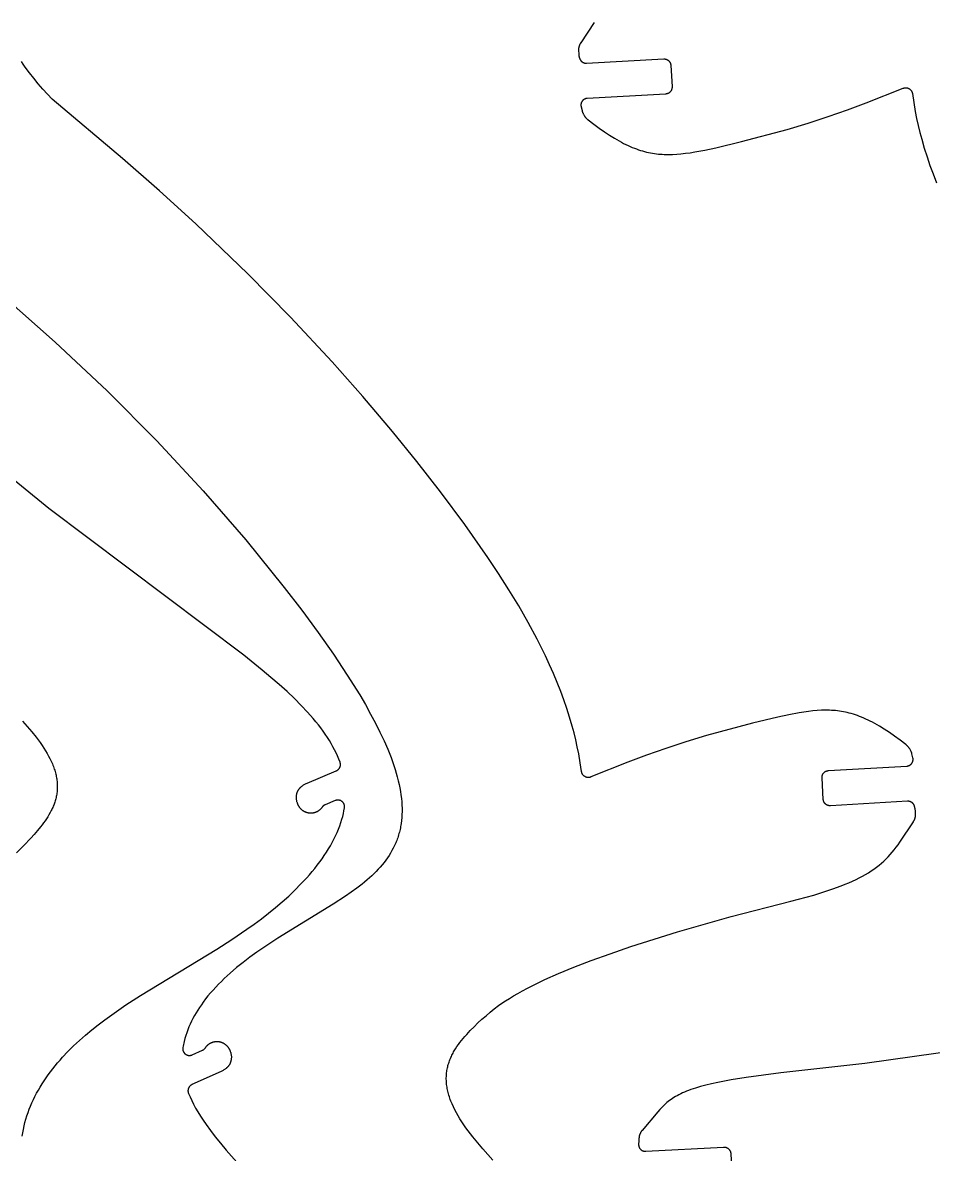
# Model space of a CAD drawing. Header units: millimetres. Extents: x -13379 to -9942, y 7 to 1157.
# Drawn here: x -10992 to -10722.8, y 372.1 to 706.6 of the extents above; entities that cross this region are included whole.
import ezdxf

# ---------------------------------------------------------------- set-up
doc = ezdxf.new("R2010")
doc.units = ezdxf.units.MM
doc.header["$MEASUREMENT"] = 0
doc.layers.add('SECCIONES', color=7, linetype='Continuous')

msp = doc.modelspace()

# ---------------------------------------------------------------- linework, layer by layer
at = {"layer": 'SECCIONES'}
for points in [[(-10823.05, 706.65, 0), (-10827.05, 700.66, 0), (-10827.09, 700.6, 0), (-10827.13, 700.53, 0), (-10827.17, 700.46, 0), (-10827.21, 700.39, 0), (-10827.25, 700.32, 0), (-10827.29, 700.25, 0), (-10827.32, 700.18, 0), (-10827.36, 700.11, 0), (-10827.39, 700.03, 0), (-10827.42, 699.96, 0), (-10827.45, 699.88, 0), (-10827.48, 699.81, 0), (-10827.51, 699.73, 0), (-10827.53, 699.65, 0), (-10827.56, 699.58, 0), (-10827.58, 699.5, 0), (-10827.6, 699.42, 0), (-10827.62, 699.34, 0), (-10827.64, 699.26, 0), (-10827.65, 699.18, 0), (-10827.66, 699.1, 0), (-10827.68, 699.02, 0), (-10827.69, 698.94, 0), (-10827.7, 698.86, 0), (-10827.71, 698.78, 0), (-10827.71, 698.7, 0), (-10827.72, 698.62, 0), (-10827.72, 698.54, 0), (-10827.72, 698.46, 0), (-10827.72, 698.38, 0), (-10827.72, 698.3, 0), (-10827.71, 698.22, 0), (-10827.67, 697.51, 0), (-10827.66, 697.33, 0), (-10827.64, 697.15, 0), (-10827.63, 697.06, 0), (-10827.62, 696.97, 0), (-10827.6, 696.88, 0), (-10827.59, 696.84, 0), (-10827.58, 696.8, 0), (-10827.42, 696.13, 0), (-10827.4, 696.06, 0), (-10827.38, 695.99, 0), (-10827.36, 695.93, 0), (-10827.33, 695.86, 0), (-10827.31, 695.8, 0), (-10827.28, 695.74, 0), (-10827.25, 695.68, 0), (-10827.21, 695.62, 0), (-10827.18, 695.56, 0), (-10827.14, 695.5, 0), (-10827.1, 695.44, 0), (-10827.06, 695.38, 0), (-10827.02, 695.33, 0), (-10826.97, 695.28, 0), (-10826.93, 695.23, 0), (-10826.88, 695.18, 0), (-10826.83, 695.13, 0), (-10826.77, 695.08, 0), (-10826.72, 695.04, 0), (-10826.67, 695, 0), (-10826.61, 694.96, 0), (-10826.55, 694.92, 0), (-10826.49, 694.88, 0), (-10826.43, 694.85, 0), (-10826.37, 694.82, 0), (-10826.31, 694.79, 0), (-10826.25, 694.76, 0), (-10826.18, 694.73, 0), (-10826.12, 694.71, 0), (-10826.05, 694.69, 0), (-10825.98, 694.67, 0), (-10825.92, 694.65, 0), (-10825.85, 694.64, 0), (-10825.78, 694.63, 0), (-10825.71, 694.62, 0), (-10825.64, 694.61, 0), (-10825.57, 694.61, 0), (-10825.5, 694.61, 0), (-10825.44, 694.61, 0), (-10825.37, 694.61, 0), (-10802.55, 695.86, 0), (-10802.48, 695.87, 0), (-10802.41, 695.87, 0), (-10802.34, 695.86, 0), (-10802.27, 695.86, 0), (-10802.21, 695.85, 0), (-10802.14, 695.84, 0), (-10802.07, 695.83, 0), (-10802, 695.82, 0), (-10801.94, 695.8, 0), (-10801.87, 695.79, 0), (-10801.81, 695.77, 0), (-10801.74, 695.74, 0), (-10801.68, 695.72, 0), (-10801.61, 695.69, 0), (-10801.55, 695.66, 0), (-10801.49, 695.63, 0), (-10801.43, 695.6, 0), (-10801.37, 695.56, 0), (-10801.32, 695.52, 0), (-10801.26, 695.49, 0), (-10801.21, 695.44, 0), (-10801.15, 695.4, 0), (-10801.1, 695.36, 0), (-10801.05, 695.31, 0), (-10801, 695.26, 0), (-10800.96, 695.21, 0), (-10800.91, 695.16, 0), (-10800.87, 695.11, 0), (-10800.83, 695.05, 0), (-10800.79, 695, 0), (-10800.75, 694.94, 0), (-10800.71, 694.88, 0), (-10800.68, 694.82, 0), (-10800.65, 694.76, 0), (-10800.62, 694.7, 0), (-10800.59, 694.64, 0), (-10800.57, 694.58, 0), (-10800.54, 694.51, 0), (-10800.52, 694.45, 0), (-10800.5, 694.38, 0), (-10800.49, 694.31, 0), (-10800.47, 694.25, 0), (-10800.46, 694.18, 0), (-10800.45, 694.11, 0), (-10800.44, 694.05, 0), (-10800.44, 693.98, 0), (-10800.09, 687.59, 0), (-10800.08, 687.52, 0), (-10800.08, 687.45, 0), (-10800.09, 687.38, 0), (-10800.09, 687.31, 0), (-10800.1, 687.25, 0), (-10800.11, 687.18, 0), (-10800.12, 687.11, 0), (-10800.13, 687.04, 0), (-10800.15, 686.98, 0), (-10800.17, 686.91, 0), (-10800.19, 686.85, 0), (-10800.21, 686.78, 0), (-10800.23, 686.72, 0), (-10800.26, 686.66, 0), (-10800.29, 686.59, 0), (-10800.32, 686.53, 0), (-10800.35, 686.47, 0), (-10800.39, 686.41, 0), (-10800.43, 686.36, 0), (-10800.47, 686.3, 0), (-10800.51, 686.25, 0), (-10800.55, 686.19, 0), (-10800.59, 686.14, 0), (-10800.64, 686.09, 0), (-10800.69, 686.04, 0), (-10800.74, 686, 0), (-10800.79, 685.95, 0), (-10800.84, 685.91, 0), (-10800.9, 685.87, 0), (-10800.95, 685.83, 0), (-10801.01, 685.79, 0), (-10801.07, 685.75, 0), (-10801.13, 685.72, 0), (-10801.19, 685.69, 0), (-10801.25, 685.66, 0), (-10801.31, 685.63, 0), (-10801.38, 685.61, 0), (-10801.44, 685.58, 0), (-10801.5, 685.56, 0), (-10801.57, 685.54, 0), (-10801.64, 685.53, 0), (-10801.7, 685.51, 0), (-10801.77, 685.5, 0), (-10801.84, 685.49, 0), (-10801.91, 685.48, 0), (-10801.97, 685.48, 0), (-10825.12, 684.21, 0), (-10825.19, 684.2, 0), (-10825.26, 684.19, 0), (-10825.33, 684.18, 0), (-10825.4, 684.17, 0), (-10825.46, 684.16, 0), (-10825.53, 684.14, 0), (-10825.6, 684.12, 0), (-10825.66, 684.1, 0), (-10825.73, 684.08, 0), (-10825.79, 684.05, 0), (-10825.85, 684.02, 0), (-10825.92, 683.99, 0), (-10825.98, 683.96, 0), (-10826.04, 683.93, 0), (-10826.1, 683.89, 0), (-10826.15, 683.85, 0), (-10826.21, 683.81, 0), (-10826.26, 683.77, 0), (-10826.32, 683.73, 0), (-10826.37, 683.68, 0), (-10826.42, 683.63, 0), (-10826.47, 683.58, 0), (-10826.51, 683.53, 0), (-10826.56, 683.48, 0), (-10826.6, 683.43, 0), (-10826.64, 683.37, 0), (-10826.68, 683.31, 0), (-10826.72, 683.26, 0), (-10826.75, 683.2, 0), (-10826.79, 683.14, 0), (-10826.82, 683.08, 0), (-10826.85, 683.01, 0), (-10826.87, 682.95, 0), (-10826.9, 682.88, 0), (-10826.92, 682.82, 0), (-10826.94, 682.75, 0), (-10826.96, 682.69, 0), (-10826.97, 682.62, 0), (-10826.98, 682.55, 0), (-10827, 682.48, 0), (-10827, 682.42, 0), (-10827.01, 682.35, 0), (-10827.01, 682.28, 0), (-10827.01, 682.21, 0), (-10827.01, 682.14, 0), (-10827.01, 682.07, 0), (-10827, 682, 0), (-10827, 681.93, 0), (-10826.98, 681.87, 0), (-10826.97, 681.8, 0), (-10826.96, 681.73, 0), (-10826.67, 680.58, 0), (-10826.64, 680.44, 0), (-10826.6, 680.31, 0), (-10826.55, 680.18, 0), (-10826.5, 680.05, 0), (-10826.45, 679.92, 0), (-10826.39, 679.8, 0), (-10826.33, 679.67, 0), (-10826.26, 679.55, 0), (-10826.02, 679.12, 0), (-10825.96, 679.03, 0), (-10825.91, 678.94, 0), (-10825.85, 678.85, 0), (-10825.79, 678.76, 0), (-10825.72, 678.68, 0), (-10825.66, 678.59, 0), (-10825.59, 678.51, 0), (-10825.52, 678.43, 0), (-10825.45, 678.35, 0), (-10825.37, 678.27, 0), (-10825.29, 678.2, 0), (-10825.22, 678.13, 0), (-10825.14, 678.06, 0), (-10825.05, 677.99, 0), (-10824.97, 677.92, 0), (-10824.88, 677.86, 0), (-10823.19, 676.55, 0), (-10821.57, 675.36, 0), (-10820.02, 674.27, 0), (-10818.53, 673.29, 0), (-10817.09, 672.4, 0), (-10815.71, 671.61, 0), (-10815.04, 671.24, 0), (-10814.38, 670.9, 0), (-10813.72, 670.58, 0), (-10813.08, 670.27, 0), (-10812.45, 669.99, 0), (-10811.82, 669.72, 0), (-10811.2, 669.48, 0), (-10810.59, 669.25, 0), (-10809.99, 669.03, 0), (-10809.39, 668.84, 0), (-10808.79, 668.66, 0), (-10808.2, 668.5, 0), (-10807.61, 668.35, 0), (-10807.03, 668.21, 0), (-10806.45, 668.1, 0), (-10805.86, 667.99, 0), (-10805.28, 667.9, 0), (-10804.7, 667.82, 0), (-10804.12, 667.76, 0), (-10803.53, 667.71, 0), (-10802.95, 667.67, 0), (-10802.36, 667.64, 0), (-10801.76, 667.62, 0), (-10801.16, 667.62, 0), (-10800.56, 667.63, 0), (-10799.95, 667.64, 0), (-10798.71, 667.71, 0), (-10797.44, 667.82, 0), (-10796.12, 667.97, 0), (-10794.77, 668.15, 0), (-10793.36, 668.38, 0), (-10790.37, 668.93, 0), (-10787.11, 669.63, 0), (-10779.56, 671.45, 0), (-10766.01, 675.05, 0), (-10759.81, 676.91, 0), (-10753.9, 678.82, 0), (-10748.22, 680.79, 0), (-10742.68, 682.84, 0), (-10731.78, 687.19, 0), (-10731.72, 687.22, 0), (-10731.65, 687.24, 0), (-10731.58, 687.26, 0), (-10731.52, 687.28, 0), (-10731.45, 687.3, 0), (-10731.38, 687.31, 0), (-10731.31, 687.32, 0), (-10731.25, 687.33, 0), (-10731.18, 687.34, 0), (-10731.11, 687.34, 0), (-10731.04, 687.35, 0), (-10730.97, 687.35, 0), (-10730.9, 687.34, 0), (-10730.83, 687.34, 0), (-10730.76, 687.33, 0), (-10730.69, 687.32, 0), (-10730.62, 687.31, 0), (-10730.56, 687.29, 0), (-10730.49, 687.28, 0), (-10730.42, 687.26, 0), (-10730.36, 687.24, 0), (-10730.29, 687.21, 0), (-10730.23, 687.19, 0), (-10730.17, 687.16, 0), (-10730.1, 687.13, 0), (-10730.04, 687.09, 0), (-10729.98, 687.06, 0), (-10729.92, 687.02, 0), (-10729.87, 686.98, 0), (-10729.81, 686.94, 0), (-10729.75, 686.9, 0), (-10729.7, 686.86, 0), (-10729.65, 686.81, 0), (-10729.6, 686.76, 0), (-10729.55, 686.71, 0), (-10729.51, 686.66, 0), (-10729.46, 686.61, 0), (-10729.42, 686.55, 0), (-10729.38, 686.5, 0), (-10729.34, 686.44, 0), (-10729.3, 686.38, 0), (-10729.27, 686.32, 0), (-10729.23, 686.26, 0), (-10729.2, 686.2, 0), (-10729.17, 686.14, 0), (-10729.15, 686.07, 0), (-10729.12, 686.01, 0), (-10729.1, 685.94, 0), (-10729.08, 685.88, 0), (-10729.07, 685.81, 0), (-10729.05, 685.74, 0), (-10729.04, 685.67, 0), (-10729.03, 685.6, 0), (-10728.65, 682.98, 0), (-10728.19, 680.37, 0), (-10727.78, 678.29, 0), (-10727.32, 676.23, 0), (-10726.82, 674.17, 0), (-10726.28, 672.13, 0), (-10725.53, 669.54, 0), (-10724.71, 666.96, 0), (-10723.84, 664.41, 0), (-10722.91, 661.87, 0), (-10721.87, 659.22, 0)], [(-10853.02, 370.45, 0), (-10856.02, 373.75, 0), (-10857.52, 375.49, 0), (-10858.97, 377.26, 0), (-10860.35, 379.06, 0), (-10861, 379.96, 0), (-10861.63, 380.86, 0), (-10862.23, 381.76, 0), (-10862.8, 382.65, 0), (-10863.33, 383.54, 0), (-10863.83, 384.43, 0), (-10864.29, 385.31, 0), (-10864.72, 386.18, 0), (-10865.1, 387.04, 0), (-10865.28, 387.47, 0), (-10865.45, 387.89, 0), (-10865.61, 388.32, 0), (-10865.76, 388.74, 0), (-10865.9, 389.16, 0), (-10866.03, 389.57, 0), (-10866.15, 389.98, 0), (-10866.26, 390.39, 0), (-10866.36, 390.8, 0), (-10866.45, 391.21, 0), (-10866.52, 391.61, 0), (-10866.59, 392.01, 0), (-10866.65, 392.41, 0), (-10866.7, 392.8, 0), (-10866.74, 393.19, 0), (-10866.77, 393.58, 0), (-10866.79, 393.96, 0), (-10866.8, 394.35, 0), (-10866.8, 394.73, 0), (-10866.79, 395.1, 0), (-10866.77, 395.48, 0), (-10866.75, 395.85, 0), (-10866.71, 396.22, 0), (-10866.66, 396.58, 0), (-10866.61, 396.94, 0), (-10866.55, 397.3, 0), (-10866.47, 397.66, 0), (-10866.39, 398.02, 0), (-10866.3, 398.37, 0), (-10866.2, 398.72, 0), (-10866.1, 399.06, 0), (-10865.99, 399.41, 0), (-10865.86, 399.75, 0), (-10865.73, 400.09, 0), (-10865.6, 400.42, 0), (-10865.45, 400.76, 0), (-10865.3, 401.09, 0), (-10865.14, 401.42, 0), (-10864.98, 401.75, 0), (-10864.81, 402.07, 0), (-10864.63, 402.39, 0), (-10864.44, 402.71, 0), (-10864.06, 403.35, 0), (-10863.65, 403.98, 0), (-10863.22, 404.59, 0), (-10862.76, 405.21, 0), (-10862.29, 405.81, 0), (-10861.81, 406.41, 0), (-10861.3, 407, 0), (-10860.78, 407.58, 0), (-10859.71, 408.73, 0), (-10858.59, 409.86, 0), (-10857.44, 410.97, 0), (-10856.26, 412.05, 0), (-10855.06, 413.11, 0), (-10853.84, 414.14, 0), (-10852.61, 415.15, 0), (-10851.35, 416.12, 0), (-10850.35, 416.81, 0), (-10849.29, 417.51, 0), (-10848.16, 418.23, 0), (-10846.96, 418.96, 0), (-10845.66, 419.7, 0), (-10844.27, 420.47, 0), (-10842.78, 421.26, 0), (-10841.19, 422.07, 0), (-10837.64, 423.76, 0), (-10833.62, 425.54, 0), (-10829.07, 427.41, 0), (-10824.01, 429.37, 0), (-10818.41, 431.42, 0), (-10812.28, 433.53, 0), (-10798.45, 437.92, 0), (-10782.63, 442.44, 0), (-10764.93, 446.94, 0), (-10758.17, 448.77, 0), (-10755.22, 449.67, 0), (-10752.52, 450.56, 0), (-10750.05, 451.47, 0), (-10748.89, 451.93, 0), (-10747.78, 452.39, 0), (-10746.72, 452.86, 0), (-10745.7, 453.34, 0), (-10744.73, 453.83, 0), (-10743.79, 454.32, 0), (-10742.9, 454.83, 0), (-10742.03, 455.35, 0), (-10741.21, 455.89, 0), (-10740.41, 456.43, 0), (-10739.64, 457, 0), (-10738.9, 457.58, 0), (-10738.19, 458.17, 0), (-10737.51, 458.78, 0), (-10736.84, 459.41, 0), (-10736.2, 460.06, 0), (-10735.58, 460.73, 0), (-10734.98, 461.43, 0), (-10734.39, 462.14, 0), (-10733.83, 462.88, 0), (-10733.27, 463.64, 0), (-10732.74, 464.42, 0), (-10728.76, 470.42, 0), (-10728.71, 470.48, 0), (-10728.67, 470.55, 0), (-10728.63, 470.62, 0), (-10728.59, 470.69, 0), (-10728.55, 470.76, 0), (-10728.52, 470.83, 0), (-10728.48, 470.9, 0), (-10728.45, 470.97, 0), (-10728.41, 471.05, 0), (-10728.38, 471.12, 0), (-10728.35, 471.2, 0), (-10728.33, 471.27, 0), (-10728.3, 471.35, 0), (-10728.27, 471.43, 0), (-10728.25, 471.5, 0), (-10728.23, 471.58, 0), (-10728.21, 471.66, 0), (-10728.19, 471.74, 0), (-10728.17, 471.82, 0), (-10728.16, 471.9, 0), (-10728.14, 471.98, 0), (-10728.13, 472.06, 0), (-10728.12, 472.14, 0), (-10728.11, 472.22, 0), (-10728.1, 472.3, 0), (-10728.1, 472.38, 0), (-10728.09, 472.46, 0), (-10728.09, 472.54, 0), (-10728.09, 472.62, 0), (-10728.09, 472.7, 0), (-10728.09, 472.78, 0), (-10728.1, 472.86, 0), (-10728.14, 473.58, 0), (-10728.15, 473.75, 0), (-10728.17, 473.93, 0), (-10728.18, 474.02, 0), (-10728.19, 474.11, 0), (-10728.21, 474.2, 0), (-10728.22, 474.24, 0), (-10728.23, 474.28, 0), (-10728.4, 474.95, 0), (-10728.41, 475.02, 0), (-10728.43, 475.09, 0), (-10728.46, 475.15, 0), (-10728.48, 475.22, 0), (-10728.51, 475.28, 0), (-10728.54, 475.34, 0), (-10728.57, 475.4, 0), (-10728.6, 475.46, 0), (-10728.64, 475.52, 0), (-10728.67, 475.58, 0), (-10728.71, 475.64, 0), (-10728.76, 475.69, 0), (-10728.8, 475.75, 0), (-10728.84, 475.8, 0), (-10728.89, 475.85, 0), (-10728.94, 475.9, 0), (-10728.99, 475.95, 0), (-10729.04, 475.99, 0), (-10729.1, 476.04, 0), (-10729.15, 476.08, 0), (-10729.21, 476.12, 0), (-10729.26, 476.16, 0), (-10729.32, 476.19, 0), (-10729.38, 476.23, 0), (-10729.45, 476.26, 0), (-10729.51, 476.29, 0), (-10729.57, 476.32, 0), (-10729.64, 476.34, 0), (-10729.7, 476.37, 0), (-10729.77, 476.39, 0), (-10729.83, 476.41, 0), (-10729.9, 476.42, 0), (-10729.97, 476.44, 0), (-10730.04, 476.45, 0), (-10730.11, 476.46, 0), (-10730.18, 476.46, 0), (-10730.24, 476.47, 0), (-10730.31, 476.47, 0), (-10730.38, 476.47, 0), (-10730.45, 476.47, 0), (-10753.27, 475.15, 0), (-10753.34, 475.15, 0), (-10753.41, 475.15, 0), (-10753.47, 475.15, 0), (-10753.54, 475.16, 0), (-10753.61, 475.16, 0), (-10753.68, 475.17, 0), (-10753.74, 475.18, 0), (-10753.81, 475.2, 0), (-10753.88, 475.21, 0), (-10753.94, 475.23, 0), (-10754.01, 475.25, 0), (-10754.07, 475.27, 0), (-10754.14, 475.3, 0), (-10754.2, 475.33, 0), (-10754.26, 475.35, 0), (-10754.32, 475.39, 0), (-10754.38, 475.42, 0), (-10754.44, 475.45, 0), (-10754.5, 475.49, 0), (-10754.55, 475.53, 0), (-10754.61, 475.57, 0), (-10754.66, 475.61, 0), (-10754.71, 475.66, 0), (-10754.76, 475.7, 0), (-10754.81, 475.75, 0), (-10754.86, 475.8, 0), (-10754.91, 475.85, 0), (-10754.95, 475.91, 0), (-10754.99, 475.96, 0), (-10755.03, 476.02, 0), (-10755.07, 476.07, 0), (-10755.1, 476.13, 0), (-10755.14, 476.19, 0), (-10755.17, 476.25, 0), (-10755.2, 476.31, 0), (-10755.23, 476.37, 0), (-10755.25, 476.44, 0), (-10755.28, 476.5, 0), (-10755.3, 476.57, 0), (-10755.31, 476.63, 0), (-10755.33, 476.7, 0), (-10755.35, 476.77, 0), (-10755.36, 476.83, 0), (-10755.37, 476.9, 0), (-10755.38, 476.97, 0), (-10755.38, 477.04, 0), (-10755.75, 483.43, 0), (-10755.75, 483.49, 0), (-10755.75, 483.56, 0), (-10755.75, 483.63, 0), (-10755.74, 483.7, 0), (-10755.74, 483.77, 0), (-10755.73, 483.83, 0), (-10755.72, 483.9, 0), (-10755.7, 483.97, 0), (-10755.69, 484.04, 0), (-10755.67, 484.1, 0), (-10755.65, 484.17, 0), (-10755.63, 484.23, 0), (-10755.6, 484.29, 0), (-10755.58, 484.36, 0), (-10755.55, 484.42, 0), (-10755.52, 484.48, 0), (-10755.48, 484.54, 0), (-10755.45, 484.6, 0), (-10755.41, 484.66, 0), (-10755.37, 484.71, 0), (-10755.33, 484.77, 0), (-10755.29, 484.82, 0), (-10755.24, 484.87, 0), (-10755.2, 484.92, 0), (-10755.15, 484.97, 0), (-10755.1, 485.02, 0), (-10755.05, 485.06, 0), (-10755, 485.11, 0), (-10754.94, 485.15, 0), (-10754.89, 485.19, 0), (-10754.83, 485.23, 0), (-10754.77, 485.26, 0), (-10754.71, 485.29, 0), (-10754.65, 485.33, 0), (-10754.59, 485.36, 0), (-10754.53, 485.38, 0), (-10754.46, 485.41, 0), (-10754.4, 485.43, 0), (-10754.34, 485.45, 0), (-10754.27, 485.47, 0), (-10754.2, 485.49, 0), (-10754.14, 485.5, 0), (-10754.07, 485.52, 0), (-10754, 485.53, 0), (-10753.93, 485.53, 0), (-10753.87, 485.54, 0), (-10730.72, 486.87, 0), (-10730.65, 486.87, 0), (-10730.58, 486.88, 0), (-10730.51, 486.89, 0), (-10730.45, 486.9, 0), (-10730.38, 486.92, 0), (-10730.31, 486.93, 0), (-10730.25, 486.95, 0), (-10730.18, 486.98, 0), (-10730.12, 487, 0), (-10730.05, 487.02, 0), (-10729.99, 487.05, 0), (-10729.93, 487.08, 0), (-10729.87, 487.12, 0), (-10729.81, 487.15, 0), (-10729.75, 487.19, 0), (-10729.69, 487.22, 0), (-10729.63, 487.26, 0), (-10729.58, 487.31, 0), (-10729.53, 487.35, 0), (-10729.48, 487.4, 0), (-10729.43, 487.44, 0), (-10729.38, 487.49, 0), (-10729.33, 487.54, 0), (-10729.29, 487.6, 0), (-10729.24, 487.65, 0), (-10729.2, 487.71, 0), (-10729.16, 487.76, 0), (-10729.13, 487.82, 0), (-10729.09, 487.88, 0), (-10729.06, 487.94, 0), (-10729.03, 488, 0), (-10729, 488.07, 0), (-10728.97, 488.13, 0), (-10728.95, 488.19, 0), (-10728.93, 488.26, 0), (-10728.91, 488.33, 0), (-10728.89, 488.39, 0), (-10728.88, 488.46, 0), (-10728.86, 488.53, 0), (-10728.85, 488.59, 0), (-10728.84, 488.66, 0), (-10728.84, 488.73, 0), (-10728.84, 488.8, 0), (-10728.83, 488.87, 0), (-10728.84, 488.94, 0), (-10728.84, 489.01, 0), (-10728.85, 489.08, 0), (-10728.85, 489.14, 0), (-10728.86, 489.21, 0), (-10728.88, 489.28, 0), (-10728.89, 489.35, 0), (-10729.18, 490.5, 0), (-10729.21, 490.63, 0), (-10729.25, 490.77, 0), (-10729.3, 490.9, 0), (-10729.35, 491.03, 0), (-10729.4, 491.16, 0), (-10729.46, 491.28, 0), (-10729.52, 491.41, 0), (-10729.59, 491.53, 0), (-10729.84, 491.96, 0), (-10729.89, 492.05, 0), (-10729.95, 492.14, 0), (-10730.01, 492.23, 0), (-10730.07, 492.31, 0), (-10730.13, 492.4, 0), (-10730.2, 492.48, 0), (-10730.27, 492.57, 0), (-10730.34, 492.65, 0), (-10730.41, 492.72, 0), (-10730.49, 492.8, 0), (-10730.56, 492.88, 0), (-10730.64, 492.95, 0), (-10730.72, 493.02, 0), (-10730.81, 493.09, 0), (-10730.89, 493.15, 0), (-10730.97, 493.21, 0), (-10732.67, 494.52, 0), (-10734.3, 495.71, 0), (-10735.85, 496.79, 0), (-10737.34, 497.77, 0), (-10738.78, 498.65, 0), (-10740.16, 499.44, 0), (-10740.84, 499.81, 0), (-10741.5, 500.15, 0), (-10742.15, 500.47, 0), (-10742.8, 500.77, 0), (-10743.43, 501.06, 0), (-10744.06, 501.32, 0), (-10744.68, 501.57, 0), (-10745.29, 501.79, 0), (-10745.89, 502, 0), (-10746.49, 502.2, 0), (-10747.09, 502.38, 0), (-10747.68, 502.54, 0), (-10748.27, 502.68, 0), (-10748.85, 502.82, 0), (-10749.44, 502.93, 0), (-10750.02, 503.04, 0), (-10750.6, 503.13, 0), (-10751.18, 503.2, 0), (-10751.77, 503.26, 0), (-10752.35, 503.32, 0), (-10752.94, 503.35, 0), (-10753.53, 503.38, 0), (-10754.12, 503.39, 0), (-10754.72, 503.4, 0), (-10755.32, 503.39, 0), (-10755.93, 503.37, 0), (-10757.17, 503.3, 0), (-10758.45, 503.19, 0), (-10759.76, 503.04, 0), (-10761.11, 502.85, 0), (-10762.52, 502.62, 0), (-10765.51, 502.06, 0), (-10768.77, 501.35, 0), (-10776.32, 499.51, 0), (-10789.86, 495.87, 0), (-10796.05, 494, 0), (-10801.95, 492.08, 0), (-10807.63, 490.09, 0), (-10813.16, 488.03, 0), (-10824.06, 483.65, 0), (-10824.12, 483.63, 0), (-10824.19, 483.6, 0), (-10824.25, 483.58, 0), (-10824.32, 483.56, 0), (-10824.39, 483.55, 0), (-10824.45, 483.53, 0), (-10824.52, 483.52, 0), (-10824.59, 483.51, 0), (-10824.66, 483.5, 0), (-10824.73, 483.5, 0), (-10824.8, 483.5, 0), (-10824.87, 483.5, 0), (-10824.94, 483.5, 0), (-10825, 483.5, 0), (-10825.07, 483.51, 0), (-10825.14, 483.52, 0), (-10825.21, 483.53, 0), (-10825.28, 483.55, 0), (-10825.35, 483.57, 0), (-10825.41, 483.58, 0), (-10825.48, 483.61, 0), (-10825.54, 483.63, 0), (-10825.61, 483.66, 0), (-10825.67, 483.68, 0), (-10825.73, 483.71, 0), (-10825.79, 483.75, 0), (-10825.85, 483.78, 0), (-10825.91, 483.82, 0), (-10825.97, 483.86, 0), (-10826.03, 483.9, 0), (-10826.08, 483.94, 0), (-10826.13, 483.98, 0), (-10826.19, 484.03, 0), (-10826.24, 484.08, 0), (-10826.28, 484.13, 0), (-10826.33, 484.18, 0), (-10826.38, 484.23, 0), (-10826.42, 484.28, 0), (-10826.46, 484.34, 0), (-10826.5, 484.4, 0), (-10826.54, 484.46, 0), (-10826.57, 484.52, 0), (-10826.6, 484.58, 0), (-10826.63, 484.64, 0), (-10826.66, 484.7, 0), (-10826.69, 484.77, 0), (-10826.71, 484.83, 0), (-10826.74, 484.9, 0), (-10826.76, 484.96, 0), (-10826.77, 485.03, 0), (-10826.79, 485.1, 0), (-10826.8, 485.17, 0), (-10826.81, 485.23, 0), (-10827.2, 487.86, 0), (-10827.66, 490.47, 0), (-10828.08, 492.54, 0), (-10828.54, 494.61, 0), (-10829.05, 496.66, 0), (-10829.59, 498.7, 0), (-10830.35, 501.29, 0), (-10831.17, 503.87, 0), (-10832.05, 506.42, 0), (-10832.98, 508.95, 0), (-10834.03, 511.6, 0), (-10835.13, 514.23, 0), (-10836.29, 516.84, 0), (-10837.5, 519.43, 0), (-10839.98, 524.42, 0), (-10842.63, 529.34, 0), (-10845.41, 534.19, 0), (-10848.3, 538.97, 0), (-10851.37, 543.79, 0), (-10854.52, 548.55, 0), (-10861.36, 558.32, 0), (-10868.47, 567.89, 0), (-10875.48, 576.89, 0), (-10882.68, 585.74, 0), (-10891.48, 596.13, 0), (-10900.51, 606.32, 0), (-10912.81, 619.53, 0), (-10925.47, 632.39, 0), (-10940.86, 647.13, 0), (-10951.58, 656.9, 0), (-10962.48, 666.47, 0), (-10983.28, 683.94, 0), (-10986.03, 686.95, 0), (-10987.41, 688.53, 0), (-10988.75, 690.15, 0), (-10990.04, 691.79, 0), (-10991.26, 693.44, 0), (-10991.83, 694.27, 0), (-10992.38, 695.09, 0)], [(-10998.04, 626.05, 0), (-10982.39, 612.2, 0), (-10967.04, 597.76, 0), (-10952.39, 583.03, 0), (-10938.68, 568.27, 0), (-10926.09, 553.75, 0), (-10914.7, 539.7, 0), (-10909.5, 532.91, 0), (-10904.64, 526.31, 0), (-10900.16, 519.94, 0), (-10896.07, 513.79, 0), (-10892.39, 507.89, 0), (-10890.72, 505.04, 0), (-10889.16, 502.26, 0), (-10887.72, 499.55, 0), (-10886.4, 496.91, 0), (-10885.19, 494.34, 0), (-10884.11, 491.84, 0), (-10883.14, 489.41, 0), (-10882.71, 488.22, 0), (-10882.31, 487.05, 0), (-10881.93, 485.9, 0), (-10881.59, 484.77, 0), (-10881.28, 483.65, 0), (-10881, 482.56, 0), (-10880.76, 481.48, 0), (-10880.54, 480.42, 0), (-10880.35, 479.37, 0), (-10880.2, 478.35, 0), (-10880.07, 477.34, 0), (-10879.98, 476.35, 0), (-10879.91, 475.37, 0), (-10879.88, 474.41, 0), (-10879.88, 473.47, 0), (-10879.9, 472.55, 0), (-10879.96, 471.64, 0), (-10880.04, 470.75, 0), (-10880.16, 469.87, 0), (-10880.23, 469.44, 0), (-10880.3, 469.01, 0), (-10880.38, 468.58, 0), (-10880.47, 468.16, 0), (-10880.57, 467.74, 0), (-10880.67, 467.33, 0), (-10880.79, 466.92, 0), (-10880.9, 466.51, 0), (-10881.03, 466.11, 0), (-10881.16, 465.71, 0), (-10881.3, 465.31, 0), (-10881.44, 464.92, 0), (-10881.6, 464.53, 0), (-10881.76, 464.15, 0), (-10881.92, 463.76, 0), (-10882.1, 463.38, 0), (-10882.27, 463.01, 0), (-10882.46, 462.63, 0), (-10882.85, 461.9, 0), (-10883.27, 461.17, 0), (-10883.71, 460.46, 0), (-10884.18, 459.75, 0), (-10884.68, 459.06, 0), (-10885.2, 458.38, 0), (-10885.74, 457.71, 0), (-10886.31, 457.04, 0), (-10886.9, 456.39, 0), (-10887.52, 455.74, 0), (-10888.16, 455.1, 0), (-10888.82, 454.47, 0), (-10889.5, 453.84, 0), (-10890.21, 453.22, 0), (-10890.94, 452.61, 0), (-10891.69, 452, 0), (-10893.25, 450.79, 0), (-10894.89, 449.59, 0), (-10896.6, 448.41, 0), (-10900.23, 446.03, 0), (-10916.55, 436.04, 0), (-10920.76, 433.27, 0), (-10922.84, 431.84, 0), (-10924.87, 430.37, 0), (-10926.86, 428.86, 0), (-10928.79, 427.3, 0), (-10930.65, 425.71, 0), (-10931.55, 424.9, 0), (-10932.43, 424.08, 0), (-10933.29, 423.25, 0), (-10934.13, 422.41, 0), (-10934.95, 421.55, 0), (-10935.74, 420.69, 0), (-10936.5, 419.82, 0), (-10937.24, 418.94, 0), (-10937.94, 418.05, 0), (-10938.62, 417.15, 0), (-10939.19, 416.35, 0), (-10939.74, 415.56, 0), (-10940.26, 414.75, 0), (-10940.75, 413.94, 0), (-10941.23, 413.12, 0), (-10941.68, 412.3, 0), (-10942.1, 411.47, 0), (-10942.5, 410.63, 0), (-10942.87, 409.79, 0), (-10943.21, 408.94, 0), (-10943.53, 408.08, 0), (-10943.82, 407.22, 0), (-10944.08, 406.35, 0), (-10944.31, 405.47, 0), (-10944.42, 405.03, 0), (-10944.51, 404.59, 0), (-10944.6, 404.14, 0), (-10944.68, 403.7, 0), (-10944.69, 403.63, 0), (-10944.7, 403.56, 0), (-10944.71, 403.49, 0), (-10944.71, 403.42, 0), (-10944.71, 403.35, 0), (-10944.71, 403.28, 0), (-10944.7, 403.21, 0), (-10944.7, 403.14, 0), (-10944.69, 403.07, 0), (-10944.68, 403, 0), (-10944.66, 402.93, 0), (-10944.65, 402.87, 0), (-10944.63, 402.8, 0), (-10944.61, 402.73, 0), (-10944.59, 402.67, 0), (-10944.56, 402.6, 0), (-10944.53, 402.54, 0), (-10944.5, 402.48, 0), (-10944.47, 402.41, 0), (-10944.44, 402.35, 0), (-10944.4, 402.29, 0), (-10944.36, 402.23, 0), (-10944.32, 402.18, 0), (-10944.28, 402.12, 0), (-10944.24, 402.07, 0), (-10944.19, 402.02, 0), (-10944.14, 401.97, 0), (-10944.09, 401.92, 0), (-10944.04, 401.87, 0), (-10943.99, 401.82, 0), (-10943.93, 401.78, 0), (-10943.88, 401.74, 0), (-10943.82, 401.7, 0), (-10943.76, 401.66, 0), (-10943.7, 401.62, 0), (-10943.64, 401.59, 0), (-10943.58, 401.56, 0), (-10943.52, 401.53, 0), (-10943.45, 401.5, 0), (-10943.39, 401.48, 0), (-10943.32, 401.46, 0), (-10943.25, 401.44, 0), (-10943.19, 401.42, 0), (-10943.12, 401.4, 0), (-10943.05, 401.39, 0), (-10942.98, 401.38, 0), (-10942.91, 401.37, 0), (-10942.84, 401.37, 0), (-10942.77, 401.36, 0), (-10942.7, 401.36, 0), (-10942.63, 401.36, 0), (-10942.56, 401.37, 0), (-10942.5, 401.37, 0), (-10942.43, 401.38, 0), (-10942.36, 401.39, 0), (-10942.29, 401.41, 0), (-10942.22, 401.42, 0), (-10942.15, 401.44, 0), (-10942.09, 401.46, 0), (-10942.02, 401.48, 0), (-10941.96, 401.51, 0), (-10941.89, 401.54, 0), (-10938.84, 402.9, 0), (-10938.78, 402.93, 0), (-10938.72, 402.96, 0), (-10938.66, 403, 0), (-10938.6, 403.03, 0), (-10938.54, 403.07, 0), (-10938.48, 403.11, 0), (-10938.43, 403.15, 0), (-10938.38, 403.19, 0), (-10938.33, 403.24, 0), (-10938.27, 403.28, 0), (-10938.23, 403.33, 0), (-10938.18, 403.38, 0), (-10938.13, 403.43, 0), (-10938.09, 403.48, 0), (-10938.05, 403.54, 0), (-10938.01, 403.59, 0), (-10937.97, 403.65, 0), (-10937.93, 403.71, 0), (-10937.89, 403.78, 0), (-10937.84, 403.84, 0), (-10937.79, 403.91, 0), (-10937.75, 403.97, 0), (-10937.7, 404.03, 0), (-10937.65, 404.09, 0), (-10937.59, 404.15, 0), (-10937.54, 404.21, 0), (-10937.48, 404.27, 0), (-10937.43, 404.33, 0), (-10937.37, 404.39, 0), (-10937.31, 404.44, 0), (-10937.25, 404.5, 0), (-10937.18, 404.55, 0), (-10937.12, 404.6, 0), (-10937.05, 404.66, 0), (-10936.99, 404.71, 0), (-10936.92, 404.76, 0), (-10936.85, 404.8, 0), (-10936.78, 404.85, 0), (-10936.71, 404.9, 0), (-10936.63, 404.94, 0), (-10936.56, 404.98, 0), (-10936.49, 405.02, 0), (-10936.41, 405.06, 0), (-10936.33, 405.1, 0), (-10936.26, 405.14, 0), (-10936.18, 405.17, 0), (-10936.1, 405.2, 0), (-10936.02, 405.23, 0), (-10935.94, 405.26, 0), (-10935.86, 405.29, 0), (-10935.77, 405.32, 0), (-10935.69, 405.34, 0), (-10935.61, 405.36, 0), (-10935.53, 405.38, 0), (-10935.44, 405.4, 0), (-10935.36, 405.42, 0), (-10935.28, 405.44, 0), (-10935.19, 405.45, 0), (-10935.11, 405.46, 0), (-10935.02, 405.47, 0), (-10934.94, 405.48, 0), (-10934.86, 405.48, 0), (-10934.77, 405.49, 0), (-10934.69, 405.49, 0), (-10934.6, 405.49, 0), (-10934.52, 405.49, 0), (-10934.44, 405.49, 0), (-10934.36, 405.49, 0), (-10934.27, 405.48, 0), (-10934.19, 405.47, 0), (-10934.11, 405.46, 0), (-10934.03, 405.45, 0), (-10933.95, 405.44, 0), (-10933.87, 405.43, 0), (-10933.79, 405.41, 0), (-10933.72, 405.39, 0), (-10933.64, 405.37, 0), (-10933.56, 405.36, 0), (-10933.49, 405.33, 0), (-10933.41, 405.31, 0), (-10933.34, 405.29, 0), (-10933.27, 405.26, 0), (-10933.2, 405.24, 0), (-10933.12, 405.21, 0), (-10933.05, 405.18, 0), (-10932.98, 405.15, 0), (-10932.91, 405.11, 0), (-10932.83, 405.08, 0), (-10932.76, 405.04, 0), (-10932.69, 405.01, 0), (-10932.62, 404.97, 0), (-10932.55, 404.93, 0), (-10932.48, 404.88, 0), (-10932.41, 404.84, 0), (-10932.34, 404.79, 0), (-10932.27, 404.74, 0), (-10932.2, 404.69, 0), (-10932.14, 404.64, 0), (-10932.07, 404.59, 0), (-10932, 404.54, 0), (-10931.94, 404.48, 0), (-10931.87, 404.42, 0), (-10931.81, 404.36, 0), (-10931.75, 404.3, 0), (-10931.69, 404.24, 0), (-10931.63, 404.17, 0), (-10931.57, 404.11, 0), (-10931.51, 404.04, 0), (-10931.45, 403.97, 0), (-10931.4, 403.9, 0), (-10931.34, 403.83, 0), (-10931.29, 403.76, 0), (-10931.23, 403.69, 0), (-10931.18, 403.61, 0), (-10931.13, 403.54, 0), (-10931.09, 403.46, 0), (-10931.04, 403.38, 0), (-10930.99, 403.3, 0), (-10930.95, 403.22, 0), (-10930.91, 403.14, 0), (-10930.87, 403.06, 0), (-10930.83, 402.97, 0), (-10930.79, 402.89, 0), (-10930.75, 402.81, 0), (-10930.71, 402.72, 0), (-10930.65, 402.55, 0), (-10930.59, 402.37, 0), (-10930.53, 402.2, 0), (-10930.49, 402.02, 0), (-10930.44, 401.84, 0), (-10930.41, 401.66, 0), (-10930.37, 401.49, 0), (-10930.35, 401.31, 0), (-10930.33, 401.13, 0), (-10930.31, 400.96, 0), (-10930.32, 400.79, 0), (-10930.33, 400.62, 0), (-10930.35, 400.45, 0), (-10930.36, 400.29, 0), (-10930.38, 400.13, 0), (-10930.41, 399.98, 0), (-10930.44, 399.82, 0), (-10930.48, 399.67, 0), (-10930.5, 399.6, 0), (-10930.52, 399.52, 0), (-10930.54, 399.45, 0), (-10930.56, 399.38, 0), (-10930.59, 399.31, 0), (-10930.61, 399.24, 0), (-10930.64, 399.17, 0), (-10930.67, 399.09, 0), (-10930.7, 399.03, 0), (-10930.73, 398.96, 0), (-10930.76, 398.89, 0), (-10930.8, 398.82, 0), (-10930.83, 398.75, 0), (-10930.87, 398.68, 0), (-10930.91, 398.62, 0), (-10930.95, 398.55, 0), (-10931, 398.49, 0), (-10931.04, 398.42, 0), (-10931.09, 398.36, 0), (-10931.14, 398.29, 0), (-10931.19, 398.23, 0), (-10931.24, 398.16, 0), (-10931.29, 398.1, 0), (-10931.35, 398.04, 0), (-10931.41, 397.97, 0), (-10931.47, 397.91, 0), (-10931.53, 397.85, 0), (-10931.59, 397.79, 0), (-10931.66, 397.73, 0), (-10931.73, 397.66, 0), (-10931.87, 397.54, 0), (-10932.02, 397.42, 0), (-10932.18, 397.3, 0), (-10932.36, 397.18, 0), (-10932.54, 397.06, 0), (-10932.73, 396.95, 0), (-10932.93, 396.83, 0), (-10933.14, 396.71, 0), (-10933.36, 396.59, 0), (-10941.97, 392.74, 0), (-10942.03, 392.71, 0), (-10942.09, 392.68, 0), (-10942.15, 392.64, 0), (-10942.21, 392.61, 0), (-10942.26, 392.57, 0), (-10942.32, 392.53, 0), (-10942.38, 392.49, 0), (-10942.43, 392.45, 0), (-10942.48, 392.4, 0), (-10942.53, 392.36, 0), (-10942.58, 392.31, 0), (-10942.63, 392.26, 0), (-10942.67, 392.21, 0), (-10942.72, 392.15, 0), (-10942.76, 392.1, 0), (-10942.8, 392.04, 0), (-10942.83, 391.99, 0), (-10942.87, 391.93, 0), (-10942.9, 391.87, 0), (-10942.94, 391.81, 0), (-10942.97, 391.75, 0), (-10942.99, 391.69, 0), (-10943.02, 391.62, 0), (-10943.04, 391.56, 0), (-10943.06, 391.49, 0), (-10943.08, 391.43, 0), (-10943.1, 391.36, 0), (-10943.11, 391.29, 0), (-10943.12, 391.23, 0), (-10943.13, 391.16, 0), (-10943.14, 391.09, 0), (-10943.15, 391.02, 0), (-10943.15, 390.95, 0), (-10943.15, 390.88, 0), (-10943.15, 390.82, 0), (-10943.14, 390.75, 0), (-10943.13, 390.68, 0), (-10943.13, 390.61, 0), (-10943.11, 390.54, 0), (-10943.1, 390.48, 0), (-10943.08, 390.41, 0), (-10943.07, 390.35, 0), (-10943.05, 390.28, 0), (-10943.02, 390.22, 0), (-10943, 390.15, 0), (-10942.55, 389.12, 0), (-10942.05, 388.05, 0), (-10941.49, 386.95, 0), (-10940.88, 385.82, 0), (-10940.2, 384.66, 0), (-10939.45, 383.45, 0), (-10938.63, 382.2, 0), (-10937.74, 380.91, 0), (-10936.48, 379.17, 0), (-10935.08, 377.35, 0), (-10933.54, 375.43, 0), (-10931.84, 373.4, 0), (-10927.91, 368.98, 0)], [(-10992.14, 377.47, 0), (-10991.98, 378.5, 0), (-10991.79, 379.51, 0), (-10991.57, 380.52, 0), (-10991.33, 381.52, 0), (-10991.06, 382.51, 0), (-10990.76, 383.5, 0), (-10990.43, 384.47, 0), (-10990.07, 385.44, 0), (-10989.69, 386.41, 0), (-10989.28, 387.36, 0), (-10988.84, 388.31, 0), (-10988.38, 389.25, 0), (-10987.89, 390.19, 0), (-10987.38, 391.11, 0), (-10986.85, 392.03, 0), (-10986.28, 392.95, 0), (-10985.7, 393.85, 0), (-10985.09, 394.75, 0), (-10984.46, 395.64, 0), (-10983.8, 396.52, 0), (-10983.12, 397.4, 0), (-10982.42, 398.27, 0), (-10981.7, 399.13, 0), (-10980.96, 399.99, 0), (-10980.2, 400.83, 0), (-10978.62, 402.5, 0), (-10976.96, 404.15, 0), (-10975.23, 405.76, 0), (-10973.43, 407.34, 0), (-10971.57, 408.9, 0), (-10969.66, 410.43, 0), (-10967.69, 411.93, 0), (-10965.67, 413.4, 0), (-10961.5, 416.28, 0), (-10957.2, 419.08, 0), (-10934.65, 432.75, 0), (-10930.15, 435.64, 0), (-10925.74, 438.63, 0), (-10923.57, 440.18, 0), (-10921.44, 441.77, 0), (-10919.35, 443.39, 0), (-10917.31, 445.05, 0), (-10915.32, 446.74, 0), (-10913.39, 448.47, 0), (-10911.54, 450.23, 0), (-10909.76, 452.03, 0), (-10908.06, 453.85, 0), (-10907.24, 454.78, 0), (-10906.45, 455.7, 0), (-10905.68, 456.64, 0), (-10904.94, 457.58, 0), (-10904.22, 458.53, 0), (-10903.53, 459.48, 0), (-10902.87, 460.44, 0), (-10902.24, 461.4, 0), (-10901.63, 462.37, 0), (-10901.06, 463.34, 0), (-10900.52, 464.31, 0), (-10900.01, 465.29, 0), (-10899.53, 466.27, 0), (-10899.08, 467.25, 0), (-10898.67, 468.23, 0), (-10898.3, 469.21, 0), (-10897.95, 470.2, 0), (-10897.65, 471.19, 0), (-10897.42, 472.02, 0), (-10897.21, 472.85, 0), (-10897.04, 473.68, 0), (-10896.88, 474.51, 0), (-10896.87, 474.58, 0), (-10896.87, 474.64, 0), (-10896.86, 474.71, 0), (-10896.86, 474.78, 0), (-10896.86, 474.85, 0), (-10896.86, 474.92, 0), (-10896.86, 474.99, 0), (-10896.87, 475.06, 0), (-10896.88, 475.12, 0), (-10896.89, 475.19, 0), (-10896.9, 475.26, 0), (-10896.92, 475.33, 0), (-10896.94, 475.39, 0), (-10896.96, 475.46, 0), (-10896.98, 475.52, 0), (-10897, 475.59, 0), (-10897.03, 475.65, 0), (-10897.06, 475.71, 0), (-10897.09, 475.78, 0), (-10897.12, 475.84, 0), (-10897.16, 475.89, 0), (-10897.2, 475.95, 0), (-10897.24, 476.01, 0), (-10897.28, 476.06, 0), (-10897.32, 476.12, 0), (-10897.36, 476.17, 0), (-10897.41, 476.22, 0), (-10897.46, 476.27, 0), (-10897.51, 476.32, 0), (-10897.56, 476.36, 0), (-10897.61, 476.41, 0), (-10897.67, 476.45, 0), (-10897.73, 476.49, 0), (-10897.78, 476.52, 0), (-10897.84, 476.56, 0), (-10897.9, 476.59, 0), (-10897.96, 476.63, 0), (-10898.02, 476.66, 0), (-10898.09, 476.68, 0), (-10898.15, 476.71, 0), (-10898.22, 476.73, 0), (-10898.28, 476.75, 0), (-10898.35, 476.77, 0), (-10898.42, 476.79, 0), (-10898.48, 476.8, 0), (-10898.55, 476.81, 0), (-10898.62, 476.82, 0), (-10898.69, 476.83, 0), (-10898.76, 476.83, 0), (-10898.82, 476.84, 0), (-10898.89, 476.84, 0), (-10898.96, 476.83, 0), (-10899.03, 476.83, 0), (-10899.1, 476.82, 0), (-10899.17, 476.81, 0), (-10899.23, 476.8, 0), (-10899.3, 476.79, 0), (-10899.37, 476.77, 0), (-10899.43, 476.75, 0), (-10899.5, 476.73, 0), (-10899.57, 476.71, 0), (-10899.63, 476.68, 0), (-10902.65, 475.42, 0), (-10902.71, 475.39, 0), (-10902.77, 475.36, 0), (-10902.83, 475.33, 0), (-10902.89, 475.3, 0), (-10902.95, 475.26, 0), (-10903.01, 475.22, 0), (-10903.06, 475.18, 0), (-10903.12, 475.14, 0), (-10903.17, 475.1, 0), (-10903.22, 475.05, 0), (-10903.27, 475.01, 0), (-10903.32, 474.96, 0), (-10903.37, 474.91, 0), (-10903.41, 474.86, 0), (-10903.45, 474.8, 0), (-10903.49, 474.75, 0), (-10903.53, 474.69, 0), (-10903.58, 474.63, 0), (-10903.62, 474.57, 0), (-10903.67, 474.5, 0), (-10903.72, 474.44, 0), (-10903.77, 474.38, 0), (-10903.82, 474.32, 0), (-10903.87, 474.26, 0), (-10903.92, 474.2, 0), (-10903.98, 474.14, 0), (-10904.04, 474.09, 0), (-10904.1, 474.03, 0), (-10904.16, 473.97, 0), (-10904.22, 473.92, 0), (-10904.28, 473.87, 0), (-10904.34, 473.81, 0), (-10904.41, 473.76, 0), (-10904.48, 473.71, 0), (-10904.54, 473.66, 0), (-10904.61, 473.61, 0), (-10904.68, 473.57, 0), (-10904.76, 473.52, 0), (-10904.83, 473.48, 0), (-10904.9, 473.44, 0), (-10904.98, 473.4, 0), (-10905.05, 473.36, 0), (-10905.13, 473.32, 0), (-10905.21, 473.28, 0), (-10905.29, 473.25, 0), (-10905.36, 473.22, 0), (-10905.44, 473.19, 0), (-10905.52, 473.16, 0), (-10905.61, 473.13, 0), (-10905.69, 473.1, 0), (-10905.77, 473.08, 0), (-10905.85, 473.06, 0), (-10905.94, 473.04, 0), (-10906.02, 473.02, 0), (-10906.1, 473, 0), (-10906.19, 472.99, 0), (-10906.27, 472.97, 0), (-10906.36, 472.96, 0), (-10906.44, 472.95, 0), (-10906.52, 472.95, 0), (-10906.61, 472.94, 0), (-10906.69, 472.94, 0), (-10906.78, 472.93, 0), (-10906.86, 472.93, 0), (-10906.94, 472.93, 0), (-10907.03, 472.94, 0), (-10907.11, 472.94, 0), (-10907.19, 472.95, 0), (-10907.27, 472.96, 0), (-10907.36, 472.97, 0), (-10907.44, 472.98, 0), (-10907.52, 472.99, 0), (-10907.6, 473, 0), (-10907.67, 473.02, 0), (-10907.75, 473.04, 0), (-10907.83, 473.06, 0), (-10907.91, 473.08, 0), (-10907.98, 473.1, 0), (-10908.06, 473.12, 0), (-10908.13, 473.14, 0), (-10908.2, 473.17, 0), (-10908.27, 473.2, 0), (-10908.35, 473.22, 0), (-10908.42, 473.25, 0), (-10908.49, 473.29, 0), (-10908.56, 473.32, 0), (-10908.63, 473.35, 0), (-10908.7, 473.39, 0), (-10908.78, 473.43, 0), (-10908.85, 473.47, 0), (-10908.92, 473.51, 0), (-10908.99, 473.55, 0), (-10909.06, 473.6, 0), (-10909.12, 473.64, 0), (-10909.19, 473.69, 0), (-10909.26, 473.74, 0), (-10909.33, 473.79, 0), (-10909.39, 473.84, 0), (-10909.46, 473.9, 0), (-10909.52, 473.96, 0), (-10909.59, 474.01, 0), (-10909.65, 474.07, 0), (-10909.71, 474.13, 0), (-10909.77, 474.2, 0), (-10909.83, 474.26, 0), (-10909.89, 474.33, 0), (-10909.95, 474.39, 0), (-10910, 474.46, 0), (-10910.06, 474.53, 0), (-10910.11, 474.6, 0), (-10910.17, 474.67, 0), (-10910.22, 474.75, 0), (-10910.27, 474.82, 0), (-10910.32, 474.9, 0), (-10910.37, 474.98, 0), (-10910.41, 475.05, 0), (-10910.46, 475.13, 0), (-10910.5, 475.21, 0), (-10910.54, 475.3, 0), (-10910.58, 475.38, 0), (-10910.62, 475.46, 0), (-10910.66, 475.55, 0), (-10910.7, 475.63, 0), (-10910.73, 475.72, 0), (-10910.76, 475.8, 0), (-10910.83, 475.98, 0), (-10910.88, 476.15, 0), (-10910.93, 476.33, 0), (-10910.98, 476.51, 0), (-10911.02, 476.69, 0), (-10911.05, 476.86, 0), (-10911.07, 477.04, 0), (-10911.1, 477.22, 0), (-10911.11, 477.4, 0), (-10911.12, 477.57, 0), (-10911.11, 477.74, 0), (-10911.1, 477.91, 0), (-10911.08, 478.08, 0), (-10911.06, 478.24, 0), (-10911.03, 478.4, 0), (-10911, 478.55, 0), (-10910.97, 478.7, 0), (-10910.93, 478.85, 0), (-10910.91, 478.93, 0), (-10910.88, 479, 0), (-10910.86, 479.07, 0), (-10910.84, 479.15, 0), (-10910.81, 479.22, 0), (-10910.78, 479.29, 0), (-10910.75, 479.36, 0), (-10910.72, 479.43, 0), (-10910.69, 479.5, 0), (-10910.66, 479.56, 0), (-10910.62, 479.63, 0), (-10910.59, 479.7, 0), (-10910.55, 479.77, 0), (-10910.51, 479.83, 0), (-10910.47, 479.9, 0), (-10910.42, 479.96, 0), (-10910.38, 480.03, 0), (-10910.33, 480.09, 0), (-10910.29, 480.16, 0), (-10910.23, 480.22, 0), (-10910.18, 480.28, 0), (-10910.13, 480.34, 0), (-10910.07, 480.41, 0), (-10910.02, 480.47, 0), (-10909.96, 480.53, 0), (-10909.89, 480.59, 0), (-10909.83, 480.65, 0), (-10909.77, 480.71, 0), (-10909.7, 480.77, 0), (-10909.63, 480.83, 0), (-10909.48, 480.95, 0), (-10909.33, 481.07, 0), (-10909.16, 481.18, 0), (-10908.99, 481.3, 0), (-10908.8, 481.41, 0), (-10908.61, 481.53, 0), (-10908.41, 481.64, 0), (-10908.19, 481.75, 0), (-10907.97, 481.86, 0), (-10899.31, 485.49, 0), (-10899.25, 485.52, 0), (-10899.18, 485.55, 0), (-10899.12, 485.58, 0), (-10899.06, 485.61, 0), (-10899, 485.65, 0), (-10898.94, 485.69, 0), (-10898.89, 485.73, 0), (-10898.83, 485.77, 0), (-10898.78, 485.82, 0), (-10898.73, 485.86, 0), (-10898.68, 485.91, 0), (-10898.63, 485.96, 0), (-10898.58, 486.01, 0), (-10898.54, 486.06, 0), (-10898.49, 486.12, 0), (-10898.45, 486.17, 0), (-10898.41, 486.23, 0), (-10898.38, 486.29, 0), (-10898.34, 486.35, 0), (-10898.31, 486.41, 0), (-10898.28, 486.47, 0), (-10898.25, 486.53, 0), (-10898.22, 486.6, 0), (-10898.2, 486.66, 0), (-10898.18, 486.73, 0), (-10898.16, 486.8, 0), (-10898.14, 486.86, 0), (-10898.12, 486.93, 0), (-10898.11, 487, 0), (-10898.1, 487.07, 0), (-10898.09, 487.14, 0), (-10898.09, 487.2, 0), (-10898.08, 487.27, 0), (-10898.08, 487.34, 0), (-10898.08, 487.41, 0), (-10898.09, 487.48, 0), (-10898.09, 487.55, 0), (-10898.1, 487.62, 0), (-10898.11, 487.69, 0), (-10898.13, 487.76, 0), (-10898.14, 487.82, 0), (-10898.16, 487.89, 0), (-10898.18, 487.96, 0), (-10898.2, 488.02, 0), (-10898.56, 488.94, 0), (-10898.94, 489.86, 0), (-10899.36, 490.78, 0), (-10899.82, 491.7, 0), (-10900.3, 492.61, 0), (-10900.82, 493.53, 0), (-10901.37, 494.45, 0), (-10901.96, 495.37, 0), (-10902.57, 496.3, 0), (-10903.22, 497.22, 0), (-10903.9, 498.14, 0), (-10904.62, 499.07, 0), (-10905.36, 500, 0), (-10906.14, 500.93, 0), (-10907.78, 502.8, 0), (-10909.68, 504.82, 0), (-10911.71, 506.85, 0), (-10913.88, 508.91, 0), (-10916.18, 510.99, 0), (-10918.62, 513.1, 0), (-10921.18, 515.25, 0), (-10926.67, 519.66, 0), (-10984.25, 563.02, 0), (-11000.49, 576.17, 0)], [(-10992.1, 500.13, 0), (-10990.68, 498.57, 0), (-10989.32, 496.99, 0), (-10988.04, 495.4, 0), (-10987.43, 494.6, 0), (-10986.84, 493.8, 0), (-10986.28, 493, 0), (-10985.75, 492.21, 0), (-10985.25, 491.42, 0), (-10984.78, 490.63, 0), (-10984.34, 489.85, 0), (-10983.94, 489.07, 0), (-10983.57, 488.29, 0), (-10983.23, 487.53, 0), (-10983.07, 487.15, 0), (-10982.93, 486.77, 0), (-10982.79, 486.39, 0), (-10982.66, 486.01, 0), (-10982.54, 485.64, 0), (-10982.43, 485.27, 0), (-10982.32, 484.9, 0), (-10982.23, 484.53, 0), (-10982.14, 484.16, 0), (-10982.07, 483.79, 0), (-10982, 483.43, 0), (-10981.94, 483.07, 0), (-10981.89, 482.71, 0), (-10981.85, 482.35, 0), (-10981.82, 482, 0), (-10981.79, 481.65, 0), (-10981.78, 481.29, 0), (-10981.77, 480.94, 0), (-10981.77, 480.6, 0), (-10981.78, 480.25, 0), (-10981.8, 479.91, 0), (-10981.82, 479.57, 0), (-10981.85, 479.23, 0), (-10981.9, 478.89, 0), (-10981.95, 478.55, 0), (-10982, 478.22, 0), (-10982.07, 477.89, 0), (-10982.14, 477.56, 0), (-10982.22, 477.23, 0), (-10982.31, 476.9, 0), (-10982.4, 476.58, 0), (-10982.51, 476.25, 0), (-10982.61, 475.93, 0), (-10982.73, 475.61, 0), (-10982.85, 475.29, 0), (-10982.98, 474.98, 0), (-10983.12, 474.66, 0), (-10983.26, 474.35, 0), (-10983.41, 474.04, 0), (-10983.56, 473.73, 0), (-10983.88, 473.11, 0), (-10984.23, 472.5, 0), (-10984.6, 471.9, 0), (-10984.98, 471.3, 0), (-10985.39, 470.71, 0), (-10985.81, 470.12, 0), (-10986.25, 469.54, 0), (-10986.7, 468.96, 0), (-10987.64, 467.81, 0), (-10988.62, 466.68, 0), (-10989.63, 465.57, 0), (-10991.71, 463.38, 0), (-10993.8, 461.25, 0)], [(-10714.38, 403, 0), (-10743.12, 399, 0), (-10767.94, 396.23, 0), (-10778.15, 394.87, 0), (-10782.59, 394.16, 0), (-10786.57, 393.4, 0), (-10788.38, 393, 0), (-10790.08, 392.59, 0), (-10791.67, 392.16, 0), (-10793.15, 391.71, 0), (-10793.85, 391.48, 0), (-10794.52, 391.25, 0), (-10795.17, 391.01, 0), (-10795.79, 390.77, 0), (-10796.39, 390.52, 0), (-10796.96, 390.27, 0), (-10797.51, 390.01, 0), (-10798.04, 389.74, 0), (-10798.55, 389.47, 0), (-10799.04, 389.2, 0), (-10799.5, 388.92, 0), (-10799.95, 388.63, 0), (-10800.38, 388.34, 0), (-10800.8, 388.04, 0), (-10801.19, 387.73, 0), (-10801.58, 387.42, 0), (-10801.95, 387.11, 0), (-10802.3, 386.78, 0), (-10802.65, 386.45, 0), (-10802.99, 386.12, 0), (-10803.31, 385.78, 0), (-10803.64, 385.43, 0), (-10804.26, 384.71, 0), (-10808.91, 379.22, 0), (-10808.96, 379.16, 0), (-10809.01, 379.1, 0), (-10809.06, 379.04, 0), (-10809.11, 378.97, 0), (-10809.16, 378.91, 0), (-10809.2, 378.84, 0), (-10809.24, 378.77, 0), (-10809.29, 378.71, 0), (-10809.33, 378.64, 0), (-10809.37, 378.57, 0), (-10809.41, 378.49, 0), (-10809.44, 378.42, 0), (-10809.48, 378.35, 0), (-10809.51, 378.28, 0), (-10809.54, 378.2, 0), (-10809.58, 378.13, 0), (-10809.61, 378.05, 0), (-10809.63, 377.97, 0), (-10809.66, 377.9, 0), (-10809.68, 377.82, 0), (-10809.71, 377.74, 0), (-10809.73, 377.67, 0), (-10809.75, 377.59, 0), (-10809.77, 377.51, 0), (-10809.78, 377.43, 0), (-10809.8, 377.35, 0), (-10809.81, 377.27, 0), (-10809.82, 377.19, 0), (-10809.83, 377.11, 0), (-10809.84, 377.03, 0), (-10809.85, 376.95, 0), (-10809.86, 376.88, 0), (-10809.91, 376.04, 0), (-10809.96, 375.14, 0), (-10809.96, 375.07, 0), (-10809.96, 375, 0), (-10809.96, 374.93, 0), (-10809.96, 374.86, 0), (-10809.95, 374.79, 0), (-10809.94, 374.73, 0), (-10809.93, 374.66, 0), (-10809.92, 374.59, 0), (-10809.9, 374.52, 0), (-10809.88, 374.46, 0), (-10809.86, 374.39, 0), (-10809.84, 374.33, 0), (-10809.81, 374.26, 0), (-10809.79, 374.2, 0), (-10809.76, 374.14, 0), (-10809.73, 374.08, 0), (-10809.69, 374.02, 0), (-10809.66, 373.96, 0), (-10809.62, 373.9, 0), (-10809.58, 373.84, 0), (-10809.54, 373.79, 0), (-10809.5, 373.74, 0), (-10809.45, 373.68, 0), (-10809.4, 373.63, 0), (-10809.36, 373.58, 0), (-10809.31, 373.54, 0), (-10809.25, 373.49, 0), (-10809.2, 373.45, 0), (-10809.15, 373.41, 0), (-10809.09, 373.37, 0), (-10809.03, 373.33, 0), (-10808.97, 373.29, 0), (-10808.91, 373.26, 0), (-10808.85, 373.23, 0), (-10808.79, 373.2, 0), (-10808.73, 373.17, 0), (-10808.66, 373.15, 0), (-10808.6, 373.12, 0), (-10808.53, 373.1, 0), (-10808.47, 373.08, 0), (-10808.4, 373.07, 0), (-10808.33, 373.05, 0), (-10808.26, 373.04, 0), (-10808.2, 373.03, 0), (-10808.13, 373.03, 0), (-10808.06, 373.02, 0), (-10807.99, 373.02, 0), (-10807.92, 373.02, 0), (-10807.85, 373.02, 0), (-10784.85, 374.29, 0), (-10784.78, 374.29, 0), (-10784.71, 374.29, 0), (-10784.64, 374.29, 0), (-10784.57, 374.28, 0), (-10784.51, 374.28, 0), (-10784.44, 374.27, 0), (-10784.37, 374.26, 0), (-10784.3, 374.24, 0), (-10784.24, 374.23, 0), (-10784.17, 374.21, 0), (-10784.11, 374.19, 0), (-10784.04, 374.17, 0), (-10783.98, 374.14, 0), (-10783.92, 374.12, 0), (-10783.85, 374.09, 0), (-10783.79, 374.05, 0), (-10783.73, 374.02, 0), (-10783.68, 373.99, 0), (-10783.62, 373.95, 0), (-10783.56, 373.91, 0), (-10783.51, 373.87, 0), (-10783.45, 373.83, 0), (-10783.4, 373.78, 0), (-10783.35, 373.73, 0), (-10783.3, 373.69, 0), (-10783.26, 373.64, 0), (-10783.21, 373.59, 0), (-10783.17, 373.53, 0), (-10783.13, 373.48, 0), (-10783.09, 373.42, 0), (-10783.05, 373.37, 0), (-10783.01, 373.31, 0), (-10782.98, 373.25, 0), (-10782.95, 373.19, 0), (-10782.92, 373.13, 0), (-10782.89, 373.06, 0), (-10782.87, 373, 0), (-10782.84, 372.94, 0), (-10782.82, 372.87, 0), (-10782.8, 372.81, 0), (-10782.79, 372.74, 0), (-10782.77, 372.67, 0), (-10782.76, 372.6, 0), (-10782.75, 372.54, 0), (-10782.75, 372.47, 0), (-10782.74, 372.4, 0), (-10782.39, 366.01, 0)]]:
    msp.add_polyline3d(points, dxfattribs=at)

doc.saveas('drawing.dxf')
